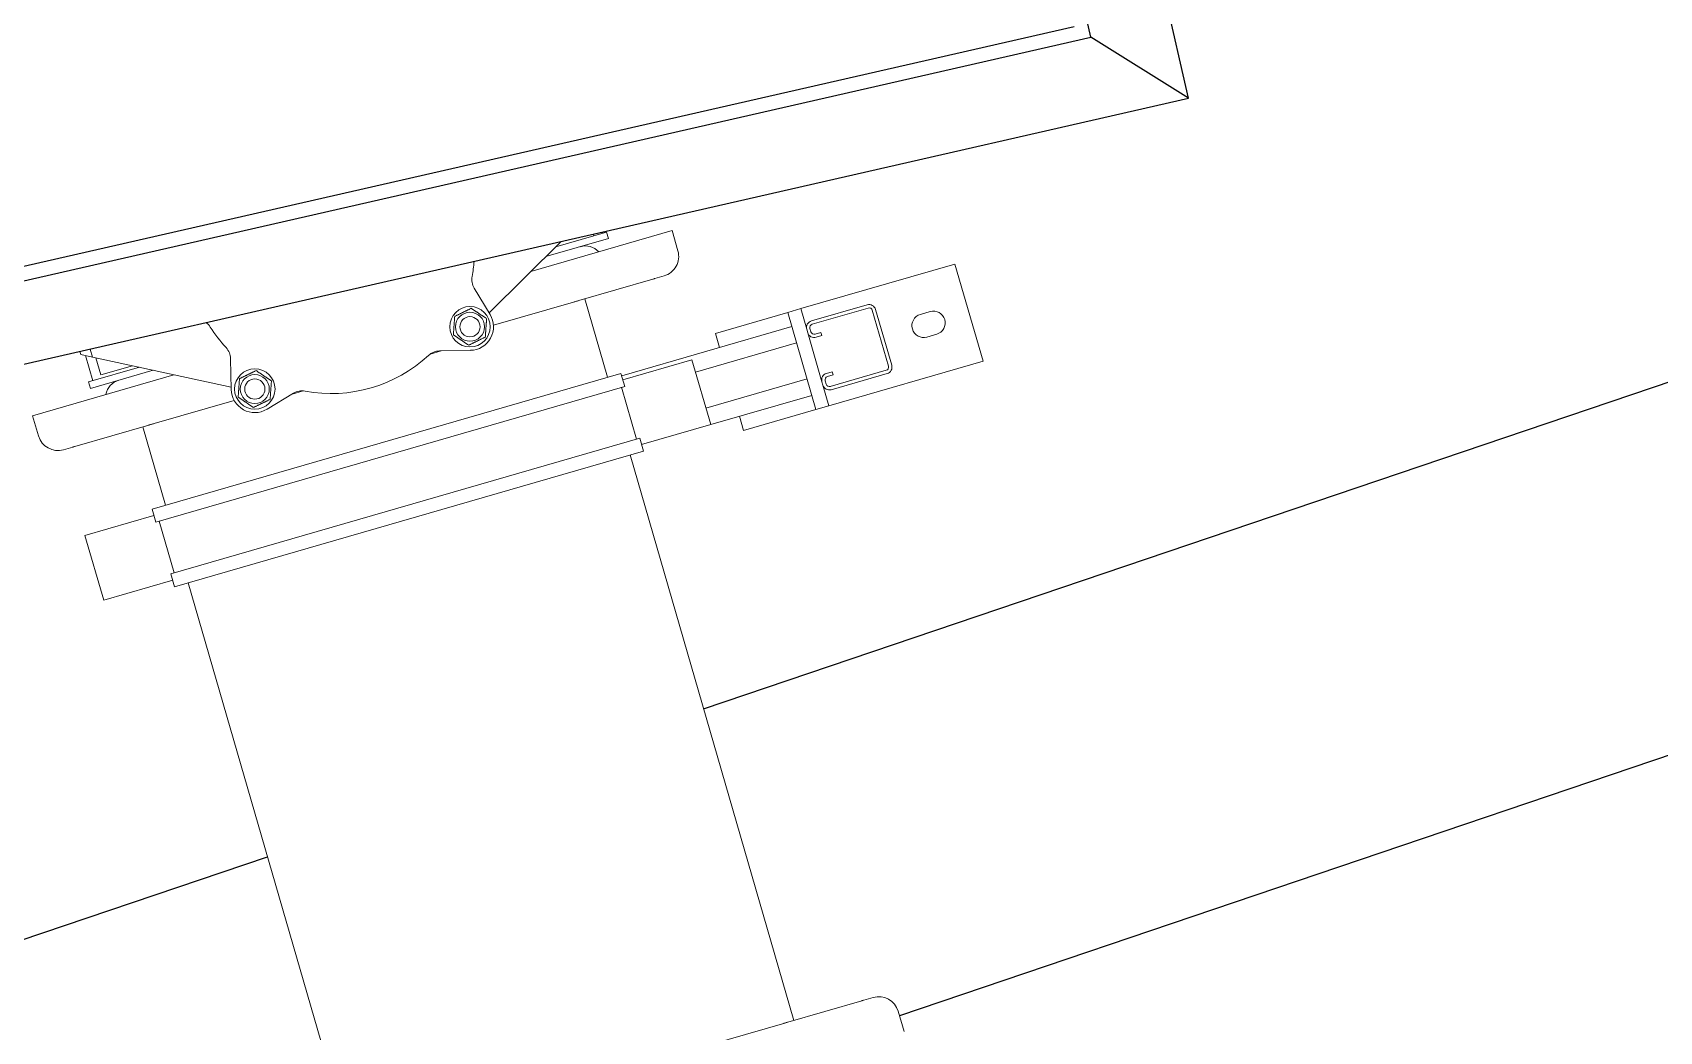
# Model space of a CAD drawing. Header units: millimetres. Extents: x -4172 to 126100, y -2 to 142133.
# Drawn here: x 61334 to 62299, y 8086 to 8679 of the extents above; entities that cross this region are included whole.
import ezdxf

# ---------------------------------------------------------------- set-up
doc = ezdxf.new("R2010")
doc.units = ezdxf.units.MM
doc.header["$LTSCALE"] = 100
doc.layers.add('P_Biomass (BM)', color=150, linetype='Continuous', lineweight=18, true_color=0x007fff)
doc.layers.add('Visible', color=7, linetype='Continuous', lineweight=25)

msp = doc.modelspace()

# ---------------------------------------------------------------- linework, layer by layer
at = {"layer": 'P_Biomass (BM)'}
for p, q in [((61604.63, 8512.41), (61647.49, 8554.71)), ((61629.39, 8536.84), (61713.21, 8561.12)), ((61638.34, 8545.68), (61675.53, 8556.45)), ((61666.73, 8558.07), (61644.31, 8551.58)), ((61666.45, 8559.04), (61666.73, 8558.07)), ((61666.73, 8558.07), (61674.41, 8560.29)), ((61672.01, 8559.6), (61671.82, 8560.27)), ((61674.41, 8560.29), (61675.53, 8556.45)), ((61713.21, 8561.12), (61716.69, 8549.11)), ((61881.11, 8541.28), (61789.61, 8514.79)), ((61897.79, 8483.65), (61881.11, 8541.28)), ((61605.31, 8511.29), (61595.85, 8526.94)), ((61657.92, 8519.6), (61701.83, 8532.31)), ((61703.01, 8532.65), (61701.83, 8532.31)), ((61703.01, 8532.65), (61708.5, 8534.25)), ((61607.3, 8504.94), (61654.69, 8518.66)), ((61657.92, 8519.6), (61654.69, 8518.66)), ((61661.44, 8520.62), (61674.93, 8474.03)), ((61829.03, 8517.09), (61795.89, 8507.5)), ((61796.45, 8505.57), (61829.59, 8515.17)), ((61781.93, 8512.56), (61738.95, 8500.12)), ((61789.61, 8514.79), (61781.93, 8512.56)), ((61798.62, 8454.93), (61781.93, 8512.56)), ((61793.16, 8502.54), (61789.61, 8514.79)), ((61832.06, 8513.8), (61841.66, 8480.67)), ((61843.58, 8481.22), (61833.98, 8514.36)), ((61860.61, 8511.4), (61866.37, 8513.07)), ((61784.36, 8504.16), (61683.34, 8474.91)), ((61738.95, 8500.12), (61741.38, 8491.71)), ((61793.16, 8502.54), (61793.74, 8500.52)), ((61802.17, 8471.42), (61793.74, 8500.52)), ((61795.67, 8501.08), (61795.08, 8503.1)), ((61801.51, 8500.69), (61798.14, 8499.71)), ((61798.7, 8497.79), (61802.06, 8498.77)), ((61802.06, 8498.77), (61801.51, 8500.69)), ((61870.27, 8499.62), (61864.5, 8497.95)), ((61361.79, 8489.43), (61362.31, 8487.62)), ((61362.31, 8487.62), (61369.31, 8486.09)), ((61369.44, 8471.98), (61365.09, 8487.01)), ((61367.94, 8490.84), (61369.31, 8486.09)), ((61369.31, 8486.09), (61451.61, 8468.1)), ((61569.67, 8487.8), (61576.26, 8489.71)), ((61575.32, 8489.69), (61593.6, 8490.05)), ((61787.17, 8494.46), (61727.14, 8477.07)), ((61367.04, 8471.29), (61397.14, 8480.01)), ((61368.15, 8467.45), (61405.34, 8478.21)), ((61371.2, 8485.68), (61374.17, 8475.44)), ((61393.05, 8480.9), (61374.17, 8475.44)), ((61451.27, 8485.08), (61451.64, 8466.8)), ((61725.03, 8484.37), (61684.04, 8472.51)), ((61736.15, 8445.95), (61725.03, 8484.37)), ((61808.26, 8477.35), (61804.9, 8476.37)), ((61806.3, 8457.16), (61897.79, 8483.65)), ((61840.29, 8478.19), (61807.15, 8468.59)), ((61808.82, 8475.43), (61808.26, 8477.35)), ((61333.8, 8451.25), (61417.63, 8475.53)), ((61367.04, 8471.29), (61368.15, 8467.45)), ((61682.93, 8476.35), (61404.7, 8395.78)), ((61685.15, 8468.66), (61406.92, 8388.1)), ((61685.15, 8468.66), (61682.93, 8476.35)), ((61683.23, 8468.11), (61692.13, 8437.37)), ((61793.38, 8473.04), (61733.34, 8455.65)), ((61802.17, 8471.42), (61802.76, 8469.4)), ((61806.3, 8457.16), (61802.76, 8469.4)), ((61804.68, 8469.96), (61804.09, 8471.98)), ((61805.46, 8474.45), (61808.82, 8475.43)), ((61807.71, 8466.67), (61840.85, 8476.27)), ((61405.95, 8446.64), (61453.35, 8460.36)), ((61472.87, 8455.1), (61488.53, 8464.56)), ((61487.72, 8464.07), (61494.31, 8465.98)), ((61796.18, 8463.33), (61736.15, 8445.95)), ((61806.3, 8457.16), (61798.62, 8454.93)), ((61333.8, 8451.25), (61337.28, 8439.25)), ((61753.2, 8450.89), (61755.63, 8442.48)), ((61755.63, 8442.48), (61798.62, 8454.93)), ((61358.82, 8432.99), (61402.73, 8445.71)), ((61399.21, 8444.69), (61412.7, 8398.1)), ((61405.95, 8446.64), (61402.73, 8445.71)), ((61694.05, 8437.93), (61415.82, 8357.36)), ((61696.28, 8430.24), (61694.05, 8437.93)), ((61695.16, 8434.08), (61736.15, 8445.95)), ((61352.14, 8431.06), (61357.64, 8432.65)), ((61358.82, 8432.99), (61357.64, 8432.65)), ((61696.28, 8430.24), (61418.05, 8349.68)), ((61688.28, 8427.92), (61785.48, 8092.21)), ((61405.81, 8391.94), (61364.82, 8380.07)), ((61404.7, 8395.78), (61406.92, 8388.1)), ((61364.82, 8380.07), (61375.95, 8341.65)), ((61408.84, 8388.66), (61417.74, 8357.92)), ((61375.95, 8341.65), (61416.93, 8353.52)), ((61415.82, 8357.36), (61418.05, 8349.68)), ((61426.05, 8351.99), (61523.25, 8016.28)), ((61825.87, 8103.91), (61781.96, 8091.2)), ((61825.87, 8103.91), (61827.05, 8104.25)), ((61832.55, 8105.84), (61827.05, 8104.25)), ((61778.74, 8090.26), (61702.68, 8068.24)), ((61778.74, 8090.26), (61781.96, 8091.2)), ((61850.89, 8085.65), (61847.41, 8097.65))]:
    msp.add_line(p, q, dxfattribs=at)
for centre, radius in [((61593.32, 8504.05), 12), ((61593.32, 8504.05), 8.6), ((61593.32, 8504.05), 6), ((61465.63, 8467.08), 12), ((61465.63, 8467.08), 8.6), ((61465.63, 8467.08), 6)]:
    msp.add_circle(centre, radius, dxfattribs=at)
for centre, radius, start, end in [((61661.78, 8541.02), 11, 43.18444, 106.14874), ((61705.16, 8545.77), 12, 286.14874, 16.14874), ((61510.99, 8549.41), 85, 349.51165, 355.59993), ((61604.4, 8532.12), 10, 169.51165, 211.14874), ((61830.14, 8513.25), 4, 16.14874, 106.14874), ((61830.14, 8513.25), 2, 16.14874, 106.14874), ((61430.77, 8498.52), 10, 32.39102, 53.48866), ((61593.32, 8504.05), 14, 271.14874, 31.14874), ((61797, 8503.65), 4, 106.14874, 196.14874), ((61797, 8503.65), 2, 106.14874, 196.14874), ((61862.56, 8504.68), 7, 106.14874, 286.14874), ((61868.32, 8506.34), 7, 286.14874, 106.14874), ((61510.99, 8549.41), 85, 212.39102, 222.78583), ((61797.59, 8501.64), 4, 196.14874, 286.14874), ((61797.59, 8501.64), 2, 196.14874, 286.14874), ((61441.27, 8484.88), 10, 1.14874, 42.78583), ((61510.99, 8549.41), 85, 259.51165, 312.78583), ((61575.52, 8479.69), 10, 91.14874, 132.78583), ((61839.74, 8480.11), 2, 286.14874, 16.14874), ((61839.74, 8480.11), 4, 286.14874, 16.14874), ((61388.02, 8461.75), 11, 106.14874, 169.11305), ((61465.63, 8467.08), 14, 181.14874, 301.14874), ((61806.01, 8472.53), 4, 106.14874, 196.14874), ((61806.6, 8470.51), 4, 196.14874, 286.14874), ((61806.01, 8472.53), 2, 106.14874, 196.14874), ((61806.6, 8470.51), 2, 196.14874, 286.14874), ((61493.7, 8456), 10, 79.51165, 121.14874), ((61348.8, 8442.58), 12, 196.14874, 286.14874), ((61835.89, 8094.32), 12, 16.14874, 106.14874)]:
    msp.add_arc(centre, radius, start, end, dxfattribs=at)
for points, knots in [([(61701.83, 8532.31), (61701.9, 8532.33), (61701.97, 8532.35), (61702.45, 8532.49), (61702.74, 8532.58), (61702.95, 8532.64), (61702.99, 8532.65), (61703.01, 8532.65)], [-2.1774743, -2.1774743, -2.1774743, -2.1774743, -2.1286878, -2.1286878, -1.8246957, -1.8246957, -1.698103, -1.698103, -1.698103, -1.698103]), ([(61654.69, 8518.66), (61654.97, 8518.74), (61655.23, 8518.82), (61656.16, 8519.09), (61656.76, 8519.27), (61657.51, 8519.48), (61657.72, 8519.54), (61657.92, 8519.6)], [-2.1773625, -2.1773625, -2.1773625, -2.1773625, -2.0762328, -2.0762328, -1.8118997, -1.8118997, -1.6981222, -1.6981222, -1.6981222, -1.6981222]), ([(61402.73, 8445.71), (61402.9, 8445.76), (61403.08, 8445.81), (61403.8, 8446.02), (61404.4, 8446.19), (61405.35, 8446.47), (61405.64, 8446.55), (61405.95, 8446.64)], [-2.1773625, -2.1773625, -2.1773625, -2.1773625, -2.0762328, -2.0762328, -1.8118997, -1.8118997, -1.6981222, -1.6981222, -1.6981222, -1.6981222]), ([(61357.64, 8432.65), (61357.64, 8432.65), (61357.65, 8432.65), (61357.75, 8432.68), (61357.97, 8432.75), (61358.46, 8432.89), (61358.63, 8432.94), (61358.82, 8432.99)], [-2.1774743, -2.1774743, -2.1774743, -2.1774743, -2.1286878, -2.1286878, -1.8246957, -1.8246957, -1.698103, -1.698103, -1.698103, -1.698103]), ([(61827.05, 8104.25), (61827.05, 8104.25), (61827.04, 8104.25), (61826.94, 8104.22), (61826.72, 8104.15), (61826.23, 8104.01), (61826.06, 8103.96), (61825.87, 8103.91)], [-2.1774743, -2.1774743, -2.1774743, -2.1774743, -2.1286878, -2.1286878, -1.8246957, -1.8246957, -1.698103, -1.698103, -1.698103, -1.698103]), ([(61781.96, 8091.2), (61781.79, 8091.15), (61781.61, 8091.09), (61780.89, 8090.88), (61780.29, 8090.71), (61779.34, 8090.44), (61779.05, 8090.35), (61778.74, 8090.26)], [-2.1773625, -2.1773625, -2.1773625, -2.1773625, -2.0762328, -2.0762328, -1.8118997, -1.8118997, -1.6981222, -1.6981222, -1.6981222, -1.6981222])]:
    msp.add_open_spline(points, degree=3, knots=knots, dxfattribs=at)
for points in [[(61583.46, 8499.26), (61583.85, 8504.73), (61584.24, 8510.2)], [(61584.24, 8510.2), (61589.17, 8512.6), (61594.11, 8514.99)], [(61594.11, 8514.99), (61598.65, 8511.92), (61603.19, 8508.84)], [(61603.19, 8508.84), (61602.8, 8503.37), (61602.41, 8497.9)], [(61592.54, 8493.11), (61588, 8496.18), (61583.46, 8499.26)], [(61602.41, 8497.9), (61597.48, 8495.51), (61592.54, 8493.11)], [(61456.55, 8473.23), (61461.48, 8475.62), (61466.42, 8478.02)], [(61466.42, 8478.02), (61470.96, 8474.95), (61475.5, 8471.87)], [(61455.77, 8462.28), (61456.16, 8467.75), (61456.55, 8473.23)], [(61475.5, 8471.87), (61475.11, 8466.4), (61474.72, 8460.93)], [(61464.85, 8456.14), (61460.31, 8459.21), (61455.77, 8462.28)], [(61474.72, 8460.93), (61469.78, 8458.53), (61464.85, 8456.14)]]:
    msp.add_rational_spline(points, [1, 1.15470053838, 1], degree=2, dxfattribs=at)
at = {"layer": 'Visible'}
for p, q in [((62019.65, 8639.74), (61815.31, 9534.06)), ((61961.83, 8676.05), (61779, 9476.24)), ((58843.04, 7972.1), (61951.76, 8682.37)), ((60381.56, 8314.99), (61961.83, 8676.05)), ((62019.65, 8639.74), (61961.83, 8676.05)), ((58851.29, 7915.84), (62019.65, 8639.74)), ((61731.93, 8277.16), (62751.37, 8622.82)), ((62825.78, 8426.3), (61848.23, 8094.85)), ((60803.5, 7962.36), (61473.13, 8189.41))]:
    msp.add_line(p, q, dxfattribs=at)

doc.saveas('drawing.dxf')
